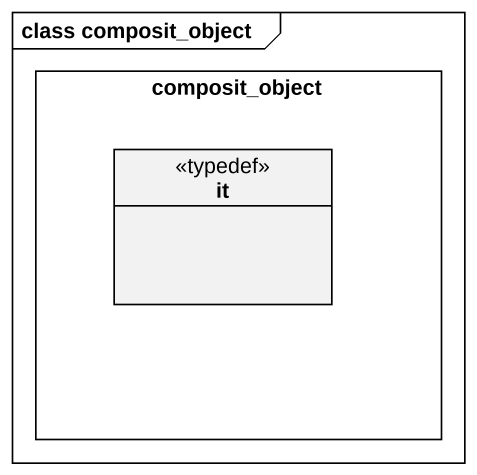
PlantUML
@startuml
mainframe class composit_object
hide circle
hide empty members
rectangle composit_object {
  class it <<typedef>>
}
@enduml
